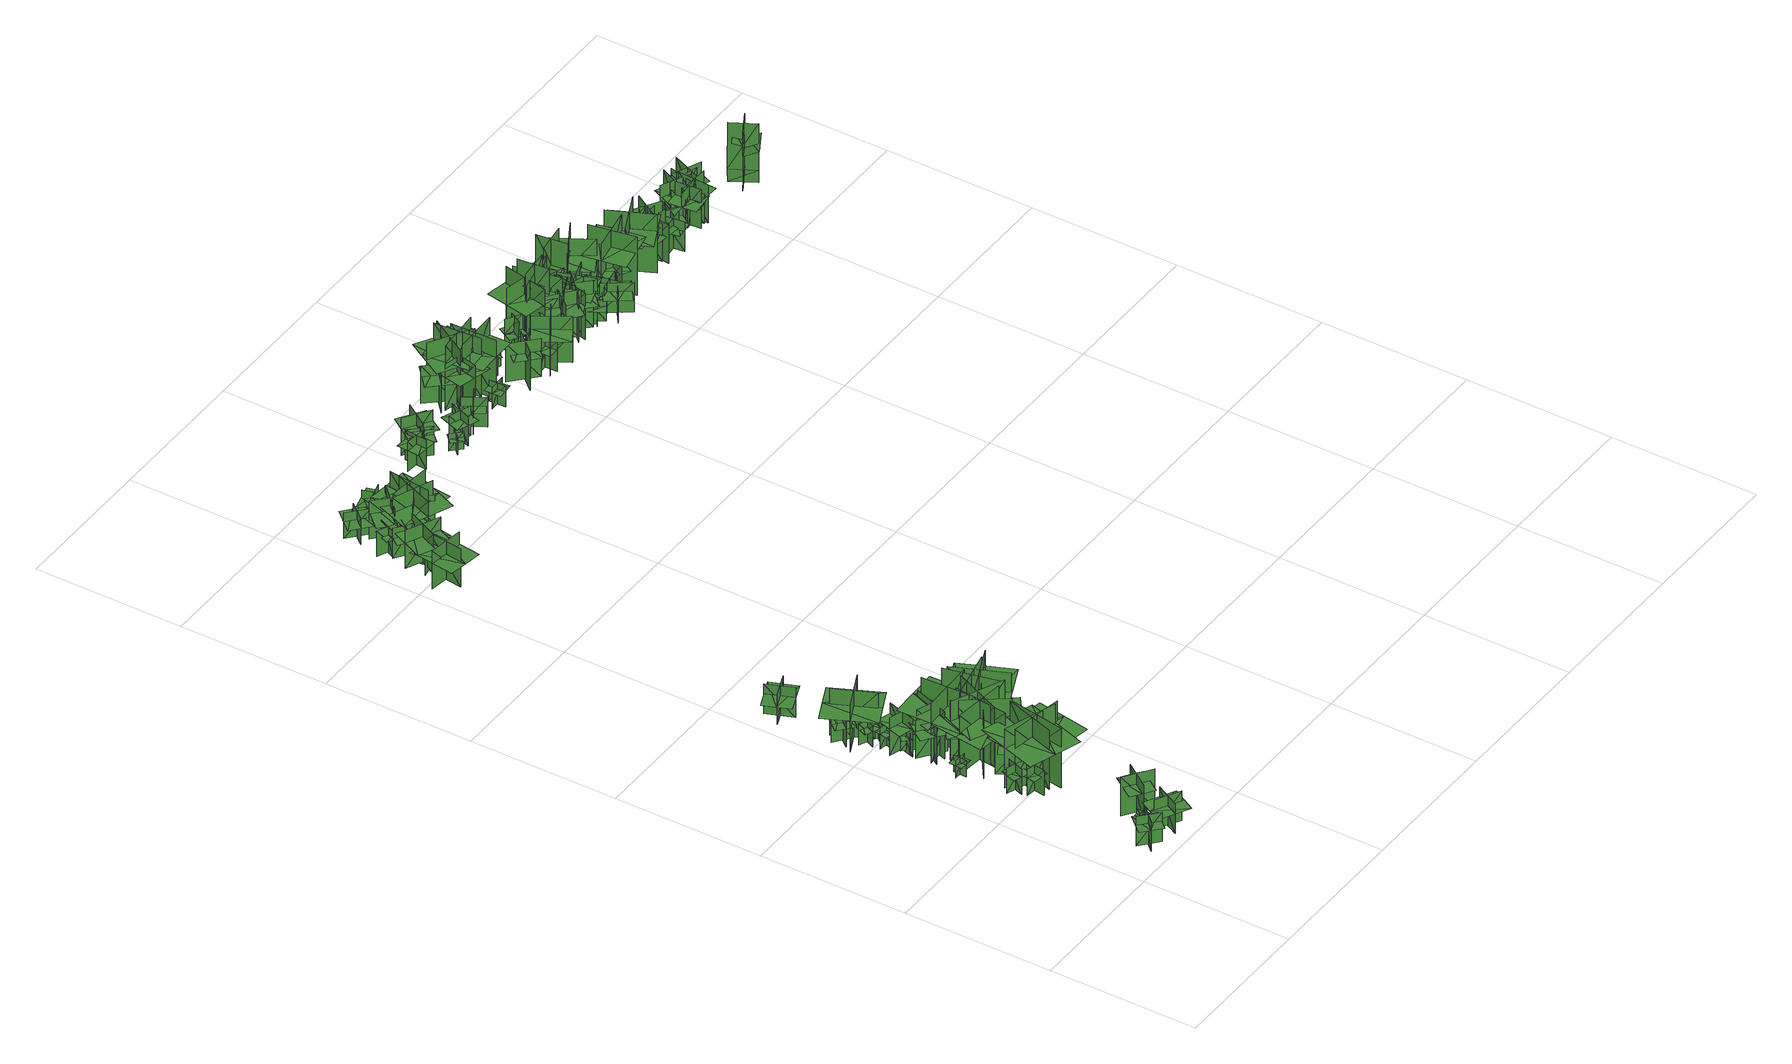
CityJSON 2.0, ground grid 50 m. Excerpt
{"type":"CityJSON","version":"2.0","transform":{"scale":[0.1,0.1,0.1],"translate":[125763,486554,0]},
"CityObjects":{
"tree1":{"type":"SolitaryVegetationObject","geometry":[{"type":"MultiSurface","lod":"1","boundaries":[[[0,1,2]],[[0,2,3]],[[4,5,6]],[[4,6,7]],[[8,9,10]],[[8,10,11]],[[8,11,12]],[[8,12,13]]]}]},
"tree2":{"type":"SolitaryVegetationObject","geometry":[{"type":"MultiSurface","lod":"1","boundaries":[[[14,15,16]],[[14,16,17]],[[18,19,20]],[[18,20,21]],[[22,23,24]],[[22,24,25]],[[22,26,27]],[[22,27,23]]]}]},
"tree3":{"type":"SolitaryVegetationObject","geometry":[{"type":"MultiSurface","lod":"1","boundaries":[[[28,29,30]],[[28,30,31]],[[32,33,34]],[[32,34,35]],[[36,37,38]],[[36,38,39]],[[36,39,40]],[[36,40,41]]]}]},
"tree4":{"type":"SolitaryVegetationObject","geometry":[{"type":"MultiSurface","lod":"1","boundaries":[[[42,43,44]],[[42,44,45]],[[46,47,48]],[[46,48,49]],[[50,51,52]],[[50,52,53]],[[50,53,54]],[[50,54,55]]]}]},
"tree5":{"type":"SolitaryVegetationObject","geometry":[{"type":"MultiSurface","lod":"1","boundaries":[[[56,57,58]],[[56,58,59]],[[60,61,62]],[[60,62,63]],[[64,65,66]],[[64,66,67]],[[64,67,68]],[[64,68,69]]]}]},
"tree6":{"type":"SolitaryVegetationObject","geometry":[{"type":"MultiSurface","lod":"1","boundaries":[[[70,71,72]],[[70,72,73]],[[74,75,76]],[[74,76,77]],[[78,79,80]],[[78,80,81]],[[78,82,83]],[[78,83,79]]]}]},
"tree7":{"type":"SolitaryVegetationObject","geometry":[{"type":"MultiSurface","lod":"1","boundaries":[[[84,85,86]],[[84,86,87]],[[88,89,90]],[[88,90,91]],[[92,93,94]],[[92,94,95]],[[92,95,96]],[[92,96,97]]]}]},
"tree8":{"type":"SolitaryVegetationObject","geometry":[{"type":"MultiSurface","lod":"1","boundaries":[[[98,99,100]],[[98,100,101]],[[102,103,104]],[[102,104,105]],[[106,107,108]],[[106,108,109]],[[106,110,111]],[[106,111,107]]]}]},
"tree9":{"type":"SolitaryVegetationObject","geometry":[{"type":"MultiSurface","lod":"1","boundaries":[[[112,113,114]],[[112,114,115]],[[116,117,118]],[[116,118,119]],[[120,121,122]],[[120,122,123]],[[120,123,124]],[[120,124,125]]]}]},
"tree10":{"type":"SolitaryVegetationObject","geometry":[{"type":"MultiSurface","lod":"1","boundaries":[[[126,127,128]],[[126,128,129]],[[130,131,132]],[[130,132,133]],[[134,135,136]],[[134,136,137]],[[134,137,138]],[[134,138,139]]]}]},
"tree11":{"type":"SolitaryVegetationObject","geometry":[{"type":"MultiSurface","lod":"1","boundaries":[[[140,141,142]],[[140,142,143]],[[144,145,146]],[[144,146,147]],[[148,149,150]],[[148,150,151]],[[148,151,152]],[[148,152,153]]]}]},
"tree12":{"type":"SolitaryVegetationObject","geometry":[{"type":"MultiSurface","lod":"1","boundaries":[[[154,155,156]],[[154,156,157]],[[158,159,160]],[[158,160,161]],[[162,163,164]],[[162,164,165]],[[162,165,166]],[[162,166,167]]]}]},
"tree13":{"type":"SolitaryVegetationObject","geometry":[{"type":"MultiSurface","lod":"1","boundaries":[[[168,169,170]],[[168,170,171]],[[172,173,174]],[[172,174,175]],[[176,177,178]],[[176,178,179]],[[176,179,180]],[[176,180,181]]]}]},
"tree14":{"type":"SolitaryVegetationObject","geometry":[{"type":"MultiSurface","lod":"1","boundaries":[[[182,183,184]],[[182,184,185]],[[186,187,188]],[[186,188,189]],[[190,191,192]],[[190,192,193]],[[190,193,194]],[[190,194,195]]]}]},
"tree15":{"type":"SolitaryVegetationObject","geometry":[{"type":"MultiSurface","lod":"1","boundaries":[[[196,197,198]],[[196,198,199]],[[200,201,202]],[[200,202,203]],[[204,205,206]],[[204,206,207]],[[204,207,208]],[[204,208,209]]]}]},
"tree16":{"type":"SolitaryVegetationObject","geometry":[{"type":"MultiSurface","lod":"1","boundaries":[[[210,211,212]],[[210,212,213]],[[214,215,216]],[[214,216,217]],[[218,219,220]],[[218,220,221]],[[218,221,222]],[[218,222,223]]]}]},
"tree17":{"type":"SolitaryVegetationObject","geometry":[{"type":"MultiSurface","lod":"1","boundaries":[[[224,225,226]],[[224,226,227]],[[228,229,230]],[[228,230,231]],[[232,233,234]],[[232,234,235]],[[232,235,236]],[[232,236,237]]]}]},
"tree18":{"type":"SolitaryVegetationObject","geometry":[{"type":"MultiSurface","lod":"1","boundaries":[[[238,239,240]],[[238,240,241]],[[242,243,244]],[[242,244,245]],[[246,247,248]],[[246,248,249]],[[246,249,250]],[[246,250,251]]]}]},
"tree19":{"type":"SolitaryVegetationObject","geometry":[{"type":"MultiSurface","lod":"1","boundaries":[[[252,253,254]],[[252,254,255]],[[256,257,258]],[[256,258,259]],[[260,261,262]],[[260,262,263]],[[260,263,264]],[[260,264,265]]]}]},
"tree20":{"type":"SolitaryVegetationObject","geometry":[{"type":"MultiSurface","lod":"1","boundaries":[[[266,267,268]],[[266,268,269]],[[270,271,272]],[[270,272,273]],[[274,275,276]],[[274,276,277]],[[274,278,279]],[[274,279,275]]]}]},
"tree21":{"type":"SolitaryVegetationObject","geometry":[{"type":"MultiSurface","lod":"1","boundaries":[[[280,281,282]],[[280,282,283]],[[284,285,286]],[[284,286,287]],[[288,289,290]],[[288,290,291]],[[288,291,292]],[[288,292,293]]]}]},
"tree22":{"type":"SolitaryVegetationObject","geometry":[{"type":"MultiSurface","lod":"1","boundaries":[[[294,295,296]],[[294,296,297]],[[298,299,300]],[[298,300,301]],[[302,303,304]],[[302,304,305]],[[302,305,306]],[[302,306,307]]]}]},
"tree23":{"type":"SolitaryVegetationObject","geometry":[{"type":"MultiSurface","lod":"1","boundaries":[[[308,309,310]],[[308,310,311]],[[312,313,314]],[[312,314,315]],[[316,317,318]],[[316,318,319]],[[316,319,320]],[[316,320,321]]]}]},
"tree24":{"type":"SolitaryVegetationObject","geometry":[{"type":"MultiSurface","lod":"1","boundaries":[[[322,323,324]],[[322,324,325]],[[326,327,328]],[[326,328,329]],[[330,331,332]],[[330,332,333]],[[330,333,334]],[[330,334,335]]]}]},
"tree25":{"type":"SolitaryVegetationObject","geometry":[{"type":"MultiSurface","lod":"1","boundaries":[[[336,337,338]],[[336,338,339]],[[340,341,342]],[[340,342,343]],[[344,345,346]],[[344,346,347]],[[344,347,348]],[[344,348,349]]]}]},
"tree26":{"type":"SolitaryVegetationObject","geometry":[{"type":"MultiSurface","lod":"1","boundaries":[[[350,351,352]],[[350,352,353]],[[354,355,356]],[[354,356,357]],[[358,359,360]],[[358,360,361]],[[358,361,362]],[[358,362,363]]]}]},
"tree27":{"type":"SolitaryVegetationObject","geometry":[{"type":"MultiSurface","lod":"1","boundaries":[[[364,365,366]],[[364,366,367]],[[368,369,370]],[[368,370,371]],[[372,373,374]],[[372,374,375]],[[372,375,376]],[[372,376,377]]]}]},
"tree28":{"type":"SolitaryVegetationObject","geometry":[{"type":"MultiSurface","lod":"1","boundaries":[[[378,379,380]],[[378,380,381]],[[382,383,384]],[[382,384,385]],[[386,387,388]],[[386,388,389]],[[386,389,390]],[[386,390,391]]]}]},
"tree29":{"type":"SolitaryVegetationObject","geometry":[{"type":"MultiSurface","lod":"1","boundaries":[[[392,393,394]],[[392,394,395]],[[396,397,398]],[[396,398,399]],[[400,401,402]],[[400,402,403]],[[400,404,405]],[[400,405,401]]]}]},
"tree30":{"type":"SolitaryVegetationObject","geometry":[{"type":"MultiSurface","lod":"1","boundaries":[[[406,407,408]],[[406,408,409]],[[410,411,412]],[[410,412,413]],[[414,415,416]],[[414,416,417]],[[414,417,418]],[[414,418,419]]]}]},
"tree31":{"type":"SolitaryVegetationObject","geometry":[{"type":"MultiSurface","lod":"1","boundaries":[[[420,421,422]],[[420,422,423]],[[424,425,426]],[[424,426,427]],[[428,429,430]],[[428,430,431]],[[428,431,432]],[[428,432,433]]]}]},
"tree32":{"type":"SolitaryVegetationObject","geometry":[{"type":"MultiSurface","lod":"1","boundaries":[[[434,435,436]],[[434,436,437]],[[438,439,440]],[[438,440,441]],[[442,443,444]],[[442,444,445]],[[442,445,446]],[[442,446,447]]]}]},
"tree33":{"type":"SolitaryVegetationObject","geometry":[{"type":"MultiSurface","lod":"1","boundaries":[[[448,449,450]],[[448,450,451]],[[452,453,454]],[[452,454,455]],[[456,457,458]],[[456,458,459]],[[456,459,460]],[[456,460,461]]]}]},
"tree34":{"type":"SolitaryVegetationObject","geometry":[{"type":"MultiSurface","lod":"1","boundaries":[[[462,463,464]],[[462,464,465]],[[466,467,468]],[[466,468,469]],[[470,471,472]],[[470,472,473]],[[470,473,474]],[[470,474,475]]]}]},
"tree35":{"type":"SolitaryVegetationObject","geometry":[{"type":"MultiSurface","lod":"1","boundaries":[[[476,477,478]],[[476,478,479]],[[480,481,482]],[[480,482,483]],[[484,485,486]],[[484,486,487]],[[484,487,488]],[[484,488,489]]]}]},
"tree36":{"type":"SolitaryVegetationObject","geometry":[{"type":"MultiSurface","lod":"1","boundaries":[[[490,491,492]],[[490,492,493]],[[494,495,496]],[[494,496,497]],[[498,499,500]],[[498,500,501]],[[498,502,503]],[[498,503,499]]]}]},
"tree37":{"type":"SolitaryVegetationObject","geometry":[{"type":"MultiSurface","lod":"1","boundaries":[[[504,505,506]],[[504,506,507]],[[508,509,510]],[[508,510,511]],[[512,513,514]],[[512,514,515]],[[512,515,516]],[[512,516,517]]]}]},
"tree38":{"type":"SolitaryVegetationObject","geometry":[{"type":"MultiSurface","lod":"1","boundaries":[[[518,519,520]],[[518,520,521]],[[522,523,524]],[[522,524,525]],[[526,527,528]],[[526,528,529]],[[526,529,530]],[[526,530,531]]]}]},
"tree39":{"type":"SolitaryVegetationObject","geometry":[{"type":"MultiSurface","lod":"1","boundaries":[[[532,533,534]],[[532,534,535]],[[536,537,538]],[[536,538,539]],[[540,541,542]],[[540,542,543]],[[540,543,544]],[[540,544,545]]]}]},
"tree40":{"type":"SolitaryVegetationObject","geometry":[{"type":"MultiSurface","lod":"1","boundaries":[[[546,547,548]],[[546,548,549]],[[550,551,552]],[[550,552,553]],[[554,555,556]],[[554,556,557]],[[554,557,558]],[[554,558,559]]]}]},
"tree41":{"type":"SolitaryVegetationObject","geometry":[{"type":"MultiSurface","lod":"1","boundaries":[[[560,561,562]],[[560,562,563]],[[564,565,566]],[[564,566,567]],[[568,569,570]],[[568,570,571]],[[568,571,572]],[[568,572,573]]]}]},
"tree42":{"type":"SolitaryVegetationObject","geometry":[{"type":"MultiSurface","lod":"1","boundaries":[[[574,575,576]],[[574,576,577]],[[578,579,580]],[[578,580,581]],[[582,583,584]],[[582,584,585]],[[582,585,586]],[[582,586,587]]]}]},
"tree43":{"type":"SolitaryVegetationObject","geometry":[{"type":"MultiSurface","lod":"1","boundaries":[[[588,589,590]],[[588,590,591]],[[592,593,594]],[[592,594,595]],[[596,597,598]],[[596,598,599]],[[596,599,600]],[[596,600,601]]]}]},
"tree44":{"type":"SolitaryVegetationObject","geometry":[{"type":"MultiSurface","lod":"1","boundaries":[[[602,603,604]],[[602,604,605]],[[606,607,608]],[[606,608,609]],[[610,611,612]],[[610,612,613]],[[610,613,614]],[[610,614,615]]]}]},
"tree45":{"type":"SolitaryVegetationObject","geometry":[{"type":"MultiSurface","lod":"1","boundaries":[[[616,617,618]],[[616,618,619]],[[620,621,622]],[[620,622,623]],[[624,625,626]],[[624,626,627]],[[624,627,628]],[[624,628,629]]]}]},
"tree46":{"type":"SolitaryVegetationObject","geometry":[{"type":"MultiSurface","lod":"1","boundaries":[[[630,631,632]],[[630,632,633]],[[634,635,636]],[[634,636,637]],[[638,639,640]],[[638,640,641]],[[638,641,642]],[[638,642,643]]]}]},
"tree47":{"type":"SolitaryVegetationObject","geometry":[{"type":"MultiSurface","lod":"1","boundaries":[[[644,645,646]],[[644,646,647]],[[648,649,650]],[[648,650,651]],[[652,653,654]],[[652,654,655]],[[652,655,656]],[[652,656,657]]]}]},
"tree48":{"type":"SolitaryVegetationObject","geometry":[{"type":"MultiSurface","lod":"1","boundaries":[[[658,659,660]],[[658,660,661]],[[662,663,664]],[[662,664,665]],[[666,667,668]],[[666,668,669]],[[666,669,670]],[[666,670,671]]]}]},
"tree49":{"type":"SolitaryVegetationObject","geometry":[{"type":"MultiSurface","lod":"1","boundaries":[[[672,673,674]],[[672,674,675]],[[676,677,678]],[[676,678,679]],[[680,681,682]],[[680,682,683]],[[680,683,684]],[[680,684,685]]]}]},
"tree50":{"type":"SolitaryVegetationObject","geometry":[{"type":"MultiSurface","lod":"1","boundaries":[[[686,687,688]],[[686,688,689]],[[690,691,692]],[[690,692,693]],[[694,695,696]],[[694,696,697]],[[694,697,698]],[[694,698,699]]]}]},
"tree51":{"type":"SolitaryVegetationObject","geometry":[{"type":"MultiSurface","lod":"1","boundaries":[[[700,701,702]],[[700,702,703]],[[704,705,706]],[[704,706,707]],[[708,709,710]],[[708,710,711]],[[708,711,712]],[[708,712,713]]]}]},
"tree52":{"type":"SolitaryVegetationObject","geometry":[{"type":"MultiSurface","lod":"1","boundaries":[[[714,715,716]],[[714,716,717]],[[718,719,720]],[[718,720,721]],[[722,723,724]],[[722,724,725]],[[722,725,726]],[[722,726,727]]]}]},
"tree53":{"type":"SolitaryVegetationObject","geometry":[{"type":"MultiSurface","lod":"1","boundaries":[[[728,729,730]],[[728,730,731]],[[732,733,734]],[[732,734,735]],[[736,737,738]],[[736,738,739]],[[736,739,740]],[[736,740,741]]]}]},
"tree54":{"type":"SolitaryVegetationObject","geometry":[{"type":"MultiSurface","lod":"1","boundaries":[[[742,743,744]],[[742,744,745]],[[746,747,748]],[[746,748,749]],[[750,751,752]],[[750,752,753]],[[750,753,754]],[[750,754,755]]]}]},
"tree55":{"type":"SolitaryVegetationObject","geometry":[{"type":"MultiSurface","lod":"1","boundaries":[[[756,757,758]],[[756,758,759]],[[760,761,762]],[[760,762,763]],[[764,765,766]],[[764,766,767]],[[764,767,768]],[[764,768,769]]]}]},
"tree56":{"type":"SolitaryVegetationObject","geometry":[{"type":"MultiSurface","lod":"1","boundaries":[[[770,771,772]],[[770,772,773]],[[774,775,776]],[[774,776,777]],[[778,779,780]],[[778,780,781]],[[778,781,782]],[[778,782,783]]]}]},
"tree57":{"type":"SolitaryVegetationObject","geometry":[{"type":"MultiSurface","lod":"1","boundaries":[[[784,785,786]],[[784,786,787]],[[788,789,790]],[[788,790,791]],[[792,793,789]],[[792,789,788]],[[794,795,785]],[[794,785,784]],[[784,785,796]],[[784,796,797]],[[784,798,799]],[[784,799,785]]]}]},
"tree58":{"type":"SolitaryVegetationObject","geometry":[{"type":"MultiSurface","lod":"1","boundaries":[[[800,801,802]],[[800,802,803]],[[804,805,806]],[[804,806,807]],[[808,809,810]],[[808,810,811]],[[808,811,812]],[[808,812,813]]]}]},
"tree59":{"type":"SolitaryVegetationObject","geometry":[{"type":"MultiSurface","lod":"1","boundaries":[[[814,815,816]],[[814,816,817]],[[818,819,820]],[[818,820,821]],[[822,823,824]],[[822,824,825]],[[822,825,826]],[[822,826,827]]]}]},
"tree60":{"type":"SolitaryVegetationObject","geometry":[{"type":"MultiSurface","lod":"1","boundaries":[[[828,829,830]],[[828,830,831]],[[832,833,834]],[[832,834,835]],[[836,837,838]],[[836,838,839]],[[836,839,840]],[[836,840,841]]]}]},
"tree61":{"type":"SolitaryVegetationObject","geometry":[{"type":"MultiSurface","lod":"1","boundaries":[[[842,843,844]],[[842,844,845]],[[846,847,848]],[[846,848,849]],[[850,851,847]],[[850,847,846]],[[852,853,843]],[[852,843,842]],[[854,855,856]],[[854,856,857]],[[858,859,860]],[[858,860,861]]]}]},
"tree62":{"type":"SolitaryVegetationObject","geometry":[{"type":"MultiSurface","lod":"1","boundaries":[[[862,863,864]],[[862,864,865]],[[866,867,868]],[[866,868,869]],[[870,871,872]],[[870,872,873]],[[870,873,874]],[[870,874,875]]]}]},
"tree63":{"type":"SolitaryVegetationObject","geometry":[{"type":"MultiSurface","lod":"1","boundaries":[[[876,877,878]],[[876,878,879]],[[880,881,882]],[[880,882,883]],[[884,885,886]],[[884,886,887]],[[884,887,888]],[[884,888,889]]]}]},
"tree64":{"type":"SolitaryVegetationObject","geometry":[{"type":"MultiSurface","lod":"1","boundaries":[[[890,891,892]],[[890,892,893]],[[894,895,896]],[[894,896,897]],[[898,899,895]],[[898,895,894]],[[900,901,891]],[[900,891,890]],[[890,891,902]],[[890,902,903]],[[890,904,905]],[[890,905,891]]]}]},
"tree65":{"type":"SolitaryVegetationObject","geometry":[{"type":"MultiSurface","lod":"1","boundaries":[[[906,907,908]],[[906,908,909]],[[910,911,912]],[[910,912,913]],[[914,915,916]],[[914,916,917]],[[914,917,918]],[[914,918,919]]]}]},
"tree66":{"type":"SolitaryVegetationObject","geometry":[{"type":"MultiSurface","lod":"1","boundaries":[[[920,921,922]],[[920,922,923]],[[924,925,926]],[[924,926,927]],[[928,929,930]],[[928,930,931]],[[928,931,932]],[[928,932,933]]]}]},
"tree67":{"type":"SolitaryVegetationObject","geometry":[{"type":"MultiSurface","lod":"1","boundaries":[[[934,935,936]],[[934,936,937]],[[938,939,940]],[[938,940,941]],[[942,943,944]],[[942,944,945]],[[942,945,946]],[[942,946,947]]]}]},
"tree68":{"type":"SolitaryVegetationObject","geometry":[{"type":"MultiSurface","lod":"1","boundaries":[[[948,949,950]],[[948,950,951]],[[952,953,954]],[[952,954,955]],[[956,957,958]],[[956,958,959]],[[956,959,960]],[[956,960,961]]]}]},
"tree69":{"type":"SolitaryVegetationObject","geometry":[{"type":"MultiSurface","lod":"1","boundaries":[[[962,963,964]],[[962,964,965]],[[966,967,968]],[[966,968,969]],[[970,971,972]],[[970,972,973]],[[970,973,974]],[[970,974,975]]]}]},
"tree70":{"type":"SolitaryVegetationObject","geometry":[{"type":"MultiSurface","lod":"1","boundaries":[[[976,977,978]],[[976,978,979]],[[980,981,982]],[[980,982,983]],[[984,985,986]],[[984,986,987]],[[984,987,988]],[[984,988,989]]]}]},
"tree71":{"type":"SolitaryVegetationObject","geometry":[{"type":"MultiSurface","lod":"1","boundaries":[[[990,991,992]],[[990,992,993]],[[994,995,996]],[[994,996,997]],[[998,999,1000]],[[998,1000,1001]],[[998,1001,1002]],[[998,1002,1003]]]}]},
"tree72":{"type":"SolitaryVegetationObject","geometry":[{"type":"MultiSurface","lod":"1","boundaries":[[[1004,1005,1006]],[[1004,1006,1007]],[[1008,1009,1010]],[[1008,1010,1011]],[[1012,1013,1009]],[[1012,1009,1008]],[[1014,1015,1005]],[[1014,1005,1004]],[[1016,1017,1018]],[[1016,1018,1019]],[[1020,1021,1022]],[[1020,1022,1023]]]}]},
"tree73":{"type":"SolitaryVegetationObject","geometry":[{"type":"MultiSurface","lod":"1","boundaries":[[[1024,1025,1026]],[[1024,1026,1027]],[[1028,1029,1030]],[[1028,1030,1031]],[[1032,1033,1034]],[[1032,1034,1035]],[[1032,1036,1037]],[[1032,1037,1033]]]}]},
"tree74":{"type":"SolitaryVegetationObject","geometry":[{"type":"MultiSurface","lod":"1","boundaries":[[[1038,1039,1040]],[[1038,1040,1041]],[[1042,1043,1044]],[[1042,1044,1045]],[[1046,1047,1048]],[[1046,1048,1049]],[[1046,1049,1050]],[[1046,1050,1051]]]}]},
"tree75":{"type":"SolitaryVegetationObject","geometry":[{"type":"MultiSurface","lod":"1","boundaries":[[[1052,1053,1054]],[[1052,1054,1055]],[[1056,1057,1058]],[[1056,1058,1059]],[[1060,1061,1062]],[[1060,1062,1063]],[[1060,1061,1064]],[[1060,1064,1065]]]}]},
"tree76":{"type":"SolitaryVegetationObject","geometry":[{"type":"MultiSurface","lod":"1","boundaries":[[[1066,1067,1068]],[[1066,1068,1069]],[[1070,1071,1072]],[[1070,1072,1073]],[[1074,1075,1076]],[[1074,1076,1077]],[[1074,1077,1078]],[[1074,1078,1079]]]}]},
"tree77":{"type":"SolitaryVegetationObject","geometry":[{"type":"MultiSurface","lod":"1","boundaries":[[[1080,1081,1082]],[[1080,1082,1083]],[[1084,1085,1086]],[[1084,1086,1087]],[[1088,1089,1090]],[[1088,1090,1091]],[[1088,1091,1092]],[[1088,1092,1093]]]}]},
"tree78":{"type":"SolitaryVegetationObject","geometry":[{"type":"MultiSurface","lod":"1","boundaries":[[[1094,1095,1096]],[[1094,1096,1097]],[[1098,1099,1100]],[[1098,1100,1101]],[[1102,1103,1104]],[[1102,1104,1105]],[[1102,1105,1106]],[[1102,1106,1107]]]}]},
"tree79":{"type":"SolitaryVegetationObject","geometry":[{"type":"MultiSurface","lod":"1","boundaries":[[[1108,1109,1110]],[[1108,1110,1111]],[[1112,1113,1114]],[[1112,1114,1115]],[[1116,1117,1118]],[[1116,1118,1119]],[[1116,1119,1120]],[[1116,1120,1121]]]}]},
"tree80":{"type":"SolitaryVegetationObject","geometry":[{"type":"MultiSurface","lod":"1","boundaries":[[[1122,1123,1124]],[[1122,1124,1125]],[[1126,1127,1128]],[[1126,1128,1129]],[[1130,1131,1132]],[[1130,1132,1133]],[[1130,1133,1134]],[[1130,1134,1135]]]}]},
"tree81":{"type":"SolitaryVegetationObject","geometry":[{"type":"MultiSurface","lod":"1","boundaries":[[[1136,1137,1138]],[[1136,1138,1139]],[[1140,1141,1142]],[[1140,1142,1143]],[[1144,1145,1141]],[[1144,1141,1140]],[[1146,1147,1137]],[[1146,1137,1136]],[[1136,1137,1148]],[[1136,1148,1149]],[[1136,1150,1151]],[[1136,1151,1137]]]}]},
"tree82":{"type":"SolitaryVegetationObject","geometry":[{"type":"MultiSurface","lod":"1","boundaries":[[[1152,1153,1154]],[[1152,1154,1155]],[[1156,1157,1158]],[[1156,1158,1159]],[[1160,1161,1162]],[[1160,1162,1163]],[[1160,1163,1164]],[[1160,1164,1165]]]}]},
"tree83":{"type":"SolitaryVegetationObject","geometry":[{"type":"MultiSurface","lod":"1","boundaries":[[[1166,1167,1168]],[[1166,1168,1169]],[[1170,1171,1172]],[[1170,1172,1173]],[[1174,1175,1176]],[[1174,1176,1177]],[[1174,1177,1178]],[[1174,1178,1179]]]}]},
"tree84":{"type":"SolitaryVegetationObject","geometry":[{"type":"MultiSurface","lod":"1","boundaries":[[[1180,1181,1182]],[[1180,1182,1183]],[[1184,1185,1186]],[[1184,1186,1187]],[[1188,1189,1190]],[[1188,1190,1191]],[[1188,1191,1192]],[[1188,1192,1193]]]}]},
"tree85":{"type":"SolitaryVegetationObject","geometry":[{"type":"MultiSurface","lod":"1","boundaries":[[[1194,1195,1196]],[[1194,1196,1197]],[[1198,1199,1200]],[[1198,1200,1201]],[[1202,1203,1204]],[[1202,1204,1205]],[[1202,1205,1206]],[[1202,1206,1207]]]}]},
"tree86":{"type":"SolitaryVegetationObject","geometry":[{"type":"MultiSurface","lod":"1","boundaries":[[[1208,1209,1210]],[[1208,1210,1211]],[[1212,1213,1214]],[[1212,1214,1215]],[[1216,1217,1218]],[[1216,1218,1219]],[[1216,1219,1220]],[[1216,1220,1221]]]}]},
"tree87":{"type":"SolitaryVegetationObject","geometry":[{"type":"MultiSurface","lod":"1","boundaries":[[[1222,1223,1224]],[[1222,1224,1225]],[[1226,1227,1228]],[[1226,1228,1229]],[[1230,1231,1232]],[[1230,1232,1233]],[[1230,1233,1234]],[[1230,1234,1235]]]}]},
"tree88":{"type":"SolitaryVegetationObject","geometry":[{"type":"MultiSurface","lod":"1","boundaries":[[[1236,1237,1238]],[[1236,1238,1239]],[[1240,1241,1242]],[[1240,1242,1243]],[[1244,1245,1246]],[[1244,1246,1247]],[[1244,1248,1249]],[[1244,1249,1245]]]}]},
"tree89":{"type":"SolitaryVegetationObject","geometry":[{"type":"MultiSurface","lod":"1","boundaries":[[[1250,1251,1252]],[[1250,1252,1253]],[[1254,1255,1256]],[[1254,1256,1257]],[[1258,1259,1260]],[[1258,1260,1261]],[[1258,1259,1262]],[[1258,1262,1263]]]}]},
"tree90":{"type":"SolitaryVegetationObject","geometry":[{"type":"MultiSurface","lod":"1","boundaries":[[[1264,1265,1266]],[[1264,1266,1267]],[[1268,1269,1270]],[[1268,1270,1271]],[[1272,1273,1274]],[[1272,1274,1275]],[[1272,1276,1277]],[[1272,1277,1273]]]}]},
"tree91":{"type":"SolitaryVegetationObject","geometry":[{"type":"MultiSurface","lod":"1","boundaries":[[[1278,1279,1280]],[[1278,1280,1281]],[[1282,1283,1284]],[[1282,1284,1285]],[[1286,1287,1288]],[[1286,1288,1289]],[[1286,1289,1290]],[[1286,1290,1291]]]}]},
"tree92":{"type":"SolitaryVegetationObject","geometry":[{"type":"MultiSurface","lod":"1","boundaries":[[[1292,1293,1294]],[[1292,1294,1295]],[[1296,1297,1298]],[[1296,1298,1299]],[[1300,1301,1302]],[[1300,1302,1303]],[[1300,1301,1304]],[[1300,1304,1305]]]}]},
"tree93":{"type":"SolitaryVegetationObject","geometry":[{"type":"MultiSurface","lod":"1","boundaries":[[[1306,1307,1308]],[[1306,1308,1309]],[[1310,1311,1312]],[[1310,1312,1313]],[[1314,1315,1316]],[[1314,1316,1317]],[[1314,1317,1318]],[[1314,1318,1319]]]}]},
"tree94":{"type":"SolitaryVegetationObject","geometry":[{"type":"MultiSurface","lod":"1","boundaries":[[[1320,1321,1322]],[[1320,1322,1323]],[[1324,1325,1326]],[[1324,1326,1327]],[[1328,1329,1330]],[[1328,1330,1331]],[[1328,1332,1333]],[[1328,1333,1329]]]}]},
"tree95":{"type":"SolitaryVegetationObject","geometry":[{"type":"MultiSurface","lod":"1","boundaries":[[[1334,1335,1336]],[[1334,1336,1337]],[[1338,1339,1340]],[[1338,1340,1341]],[[1342,1343,1344]],[[1342,1344,1345]],[[1342,1345,1346]],[[1342,1346,1347]]]}]},
"tree96":{"type":"SolitaryVegetationObject","geometry":[{"type":"MultiSurface","lod":"1","boundaries":[[[1348,1349,1350]],[[1348,1350,1351]],[[1352,1353,1354]],[[1352,1354,1355]],[[1356,1357,1358]],[[1356,1358,1359]],[[1356,1359,1360]],[[1356,1360,1361]]]}]},
"tree97":{"type":"SolitaryVegetationObject","geometry":[{"type":"MultiSurface","lod":"1","boundaries":[[[1362,1363,1364]],[[1362,1364,1365]],[[1366,1367,1368]],[[1366,1368,1369]],[[1370,1371,1372]],[[1370,1372,1373]],[[1370,1373,1374]],[[1370,1374,1375]]]}]},
"tree98":{"type":"SolitaryVegetationObject","geometry":[{"type":"MultiSurface","lod":"1","boundaries":[[[1376,1377,1378]],[[1376,1378,1379]],[[1380,1381,1382]],[[1380,1382,1383]],[[1384,1385,1386]],[[1384,1386,1387]],[[1384,1387,1388]],[[1384,1388,1389]]]}]},
"tree99":{"type":"SolitaryVegetationObject","geometry":[{"type":"MultiSurface","lod":"1","boundaries":[[[1390,1391,1392]],[[1390,1392,1393]],[[1394,1395,1396]],[[1394,1396,1397]],[[1398,1399,1400]],[[1398,1400,1401]],[[1398,1401,1402]],[[1398,1402,1403]]]}]},
"tree100":{"type":"SolitaryVegetationObject","geometry":[{"type":"MultiSurface","lod":"1","boundaries":[[[1404,1405,1406]],[[1404,1406,1407]],[[1408,1409,1410]],[[1408,1410,1411]],[[1412,1413,1414]],[[1412,1414,1415]],[[1412,1415,1416]],[[1412,1416,1417]]]}]},
"tree101":{"type":"SolitaryVegetationObject","geometry":[{"type":"MultiSurface","lod":"1","boundaries":[[[1418,1419,1420]],[[1418,1420,1421]],[[1422,1423,1424]],[[1422,1424,1425]],[[1426,1427,1423]],[[1426,1423,1422]],[[1428,1429,1419]],[[1428,1419,1418]],[[1430,1431,1432]],[[1430,1432,1433]],[[1434,1435,1436]],[[1434,1436,1437]]]}]}
},
"vertices":[
[97,88,38],[154,36,38],[154,36,145],[97,88,145],[99,37,38],[151,93,38],[151,93,145],[99,37,145],[99,37,115],[127,10,115],[180,67,115],[151,93,115],[123,120,115],[70,63,115],
[202,104,19],[196,151,19],[196,151,82],[202,104,82],[224,134,19],[177,128,19],[177,128,82],[224,134,82],[201,108,66],[196,151,66],[177,148,66],[183,106,66],[220,110,66],[214,153,66],
[223,35,23],[223,35,131],[267,117,131],[267,117,23],[206,96,23],[206,96,131],[285,53,131],[285,53,23],[193,102,96],[171,61,96],[270,8,96],[292,49,96],[314,90,96],[215,143,96],
[93,533,46],[158,508,46],[158,508,139],[93,533,139],[111,493,46],[111,493,139],[136,558,139],[136,558,46],[111,493,110],[138,482,110],[158,534,110],[131,545,110],[104,555,110],[84,503,110],
[162,510,38],[151,441,38],[151,441,131],[162,510,131],[126,483,38],[126,483,131],[195,473,131],[195,473,38],[126,483,102],[121,454,102],[176,446,102],[181,475,102],[185,503,102],[130,512,102],
[216,139,19],[278,226,19],[278,226,160],[216,139,160],[299,154,19],[212,216,19],[212,216,160],[299,154,160],[221,147,123],[278,226,123],[244,250,123],[187,171,123],[256,122,123],[312,201,123],
[118,731,26],[116,687,26],[116,687,87],[118,731,87],[96,711,26],[141,709,26],[140,709,87],[96,711,87],[96,711,70],[95,689,70],[140,687,70],[141,709,70],[141,732,70],[97,733,70],
[160,616,39],[216,526,39],[216,526,180],[160,616,180],[141,535,39],[232,590,39],[232,590,180],[141,535,180],[165,609,143],[216,526,143],[252,548,143],[201,631,143],[129,587,143],[180,504,143],
[296,497,39],[296,497,256],[119,556,256],[119,556,39],[182,443,39],[182,443,256],[239,614,256],[239,614,39],[174,416,185],[262,387,185],[333,600,185],[245,629,185],[156,659,185],[85,446,185],
[242,605,36],[242,605,254],[211,420,254],[211,420,36],[313,501,36],[313,501,254],[135,530,254],[135,530,36],[341,496,183],[356,588,183],[135,626,183],[119,533,183],[104,441,183],[325,404,183],
[96,1066,22],[44,1107,22],[44,1107,114],[96,1066,114],[91,1110,22],[50,1058,22],[50,1058,114],[91,1110,114],[91,1110,89],[65,1130,89],[24,1079,89],[50,1058,89],[76,1037,89],[117,1089,89],
[115,861,21],[195,802,21],[195,802,160],[115,861,160],[125,795,21],[183,875,21],[183,875,160],[125,795,160],[125,795,121],[165,766,121],[224,846,121],[183,875,121],[143,905,121],[84,825,121],
[132,924,12],[169,883,12],[169,883,89],[132,924,89],[129,888,12],[171,924,12],[171,924,89],[129,888,89],[129,888,67],[148,867,67],[189,903,67],[171,924,67],[153,945,67],[111,908,67],
[139,1017,12],[89,1040,12],[89,1040,89],[139,1017,89],[126,1052,12],[103,1001,12],[103,1001,89],[126,1052,89],[126,1052,67],[101,1063,67],[78,1013,67],[103,1001,67],[129,990,67],[151,1040,67],
[103,943,5],[199,914,5],[199,914,144],[103,943,144],[134,884,5],[163,980,5],[163,980,144],[134,884,144],[134,884,105],[182,870,105],[211,965,105],[163,980,105],[116,994,105],[86,899,105],
[110,980,9],[165,971,9],[165,971,86],[110,980,86],[131,950,9],[141,1004,9],[141,1004,86],[131,950,86],[131,950,64],[158,945,64],[168,999,64],[141,1004,64],[114,1009,64],[104,955,64],
[48,1044,12],[48,1044,182],[181,1106,182],[181,1106,12],[84,1137,12],[84,1137,182],[143,1008,182],[143,1008,12],[75,1157,127],[8,1126,127],[82,966,127],[149,996,127],[216,1027,127],[142,1187,127],
[231,798,14],[231,798,231],[209,612,231],[209,612,14],[307,698,14],[307,698,231],[128,718,231],[128,718,14],[335,694,161],[346,787,161],[123,813,161],[112,720,161],[101,627,161],[324,601,161],
[302,757,14],[302,757,231],[150,648,231],[150,648,14],[279,633,14],[279,633,231],[173,779,231],[173,779,14],[296,610,160],[371,665,160],[240,847,160],[164,792,160],[88,737,160],[220,555,160],
[254,823,14],[132,868,14],[132,868,186],[254,823,186],[210,916,14],[166,794,14],[166,794,186],[210,916,186],[244,827,142],[132,868,142],[115,819,142],[226,779,142],[261,875,142],[150,916,142],
[126,814,18],[126,814,235],[313,821,235],[313,821,18],[214,905,18],[214,905,235],[220,725,235],[220,725,18],[213,933,165],[120,930,165],[127,705,165],[221,708,165],[315,712,165],[307,936,165],
[162,771,21],[162,771,238],[332,693,238],[332,693,21],[281,813,21],[281,813,238],[206,648,238],[206,648,21],[293,838,167],[207,877,167],[114,672,167],[200,634,167],[285,595,167],[378,799,167],
[102,1267,10],[102,1267,119],[67,1354,119],[67,1354,10],[45,1293,10],[45,1293,119],[128,1326,119],[128,1326,10],[32,1287,84],[49,1244,84],[153,1286,84],[136,1330,84],[118,1373,84],[14,1331,84],
[217,831,19],[217,831,190],[332,740,190],[332,740,19],[315,841,19],[315,841,190],[228,729,190],[228,729,19],[329,858,134],[271,903,134],[162,764,134],[220,719,134],[278,674,134],[387,813,134],
[286,881,17],[286,881,234],[326,699,234],[326,699,17],[391,811,17],[391,811,234],[215,773,234],[215,773,17],[418,817,163],[398,909,163],[179,861,163],[199,769,163],[219,678,163],[438,726,163],
[371,697,21],[371,697,238],[296,868,238],[296,868,21],[254,745,21],[254,745,238],[420,817,238],[420,817,21],[229,734,167],[266,648,167],[472,738,167],[435,824,167],[397,910,167],[192,820,167],
[154,2461,14],[154,2461,154],[35,2478,154],[35,2478,14],[88,2413,14],[88,2413,154],[104,2528,154],[104,2528,14],[86,2395,108],[145,2387,108],[165,2530,108],[106,2538,108],[46,2547,108],[26,2404,108],
[61,2587,27],[61,2587,167],[170,2536,167],[170,2536,27],[138,2613,27],[138,2613,167],[89,2508,167],[89,2508,27],[146,2629,121],[92,2655,121],[30,2525,121],[84,2499,121],[138,2473,121],[200,2603,121],
[78,2641,30],[132,2603,30],[132,2603,140],[78,2641,140],[87,2591,30],[125,2645,30],[125,2645,140],[87,2591,140],[87,2591,104],[125,2645,104],[96,2666,104],[57,2612,104],[117,2570,104],[155,2624,104],
[79,2638,33],[109,2701,33],[109,2701,126],[79,2638,126],[121,2653,33],[121,2653,126],[58,2683,126],[58,2683,33],[121,2653,97],[134,2679,97],[83,2703,97],[71,2677,97],[59,2650,97],[109,2627,97],
[125,2589,6],[125,2589,115],[141,2496,115],[141,2496,6],[176,2551,6],[176,2551,115],[87,2536,115],[87,2536,6],[190,2553,80],[182,2600,80],[71,2581,80],[79,2534,80],[87,2488,80],[198,2507,80],
[76,2809,34],[76,2809,127],[136,2755,127],[136,2755,34],[130,2811,34],[130,2811,127],[79,2753,127],[79,2753,34],[138,2820,97],[108,2846,97],[44,2775,97],[74,2748,97],[104,2721,97],[168,2793,97],
[124,2591,6],[124,2591,115],[216,2574,115],[216,2574,6],[177,2626,6],[177,2626,115],[161,2537,115],[161,2537,6],[179,2640,80],[133,2648,80],[113,2538,80],[159,2529,80],[205,2521,80],[225,2631,80],
[208,2666,28],[208,2666,168],[120,2749,168],[120,2749,28],[126,2666,28],[126,2666,168],[206,2750,168],[206,2750,28],[114,2653,122],[158,2611,122],[257,2716,122],[213,2757,122],[170,2799,122],[70,2694,122],
[232,2719,27],[232,2719,197],[177,2583,197],[177,2583,27],[269,2627,27],[269,2627,197],[138,2680,197],[138,2680,27],[289,2619,142],[317,2687,142],[153,2753,142],[126,2685,142],[98,2617,142],[261,2550,142],
[169,2632,22],[263,2682,22],[263,2682,163],[169,2632,163],[250,2608,22],[200,2702,22],[200,2702,163],[250,2608,163],[177,2636,127],[263,2682,127],[243,2719,127],[158,2673,127],[197,2599,127],[283,2645,127],
[301,2673,26],[301,2673,197],[155,2689,197],[155,2689,26],[223,2612,26],[223,2612,197],[238,2753,197],[238,2753,26],[220,2591,141],[294,2583,141],[312,2758,141],[239,2766,141],[166,2774,141],[147,2598,141],
[202,2829,29],[202,2829,122],[223,2752,122],[223,2752,29],[249,2801,29],[249,2801,122],[174,2781,122],[174,2781,29],[260,2804,92],[250,2843,92],[157,2818,92],[167,2780,92],[177,2741,92],[270,2765,92],
[496,2795,19],[502,2872,19],[502,2872,127],[496,2795,127],[535,2828,19],[458,2835,19],[458,2835,127],[535,2828,127],[535,2828,96],[538,2867,96],[461,2873,96],[458,2835,96],[455,2796,96],[532,2790,96],
[559,2870,19],[507,2812,19],[507,2812,126],[559,2870,126],[508,2868,19],[565,2815,19],[565,2815,126],[508,2868,126],[508,2868,96],[481,2839,96],[539,2787,96],[565,2815,96],[591,2844,96],[534,2896,96],
[578,2905,17],[523,2823,17],[523,2823,155],[578,2905,155],[513,2893,17],[596,2837,17],[596,2837,155],[513,2893,155],[513,2893,116],[485,2852,116],[568,2796,116],[596,2837,116],[624,2879,116],[541,2934,116],
[636,2790,16],[606,2758,16],[606,2758,78],[636,2790,78],[607,2790,16],[639,2759,16],[639,2759,78],[607,2790,78],[607,2790,61],[591,2774,61],[623,2743,61],[639,2759,61],[654,2775,61],[622,2805,61],
[660,2757,14],[687,2830,14],[687,2830,121],[660,2757,121],[707,2778,14],[634,2806,14],[634,2806,121],[707,2778,121],[707,2778,91],[721,2814,91],[648,2842,91],[634,2806,91],[621,2770,91],[693,2742,91],
[727,2825,13],[768,2759,13],[768,2759,121],[727,2825,121],[715,2775,13],[781,2816,13],[781,2816,121],[715,2775,121],[715,2775,90],[735,2742,90],[801,2783,90],[781,2816,90],[761,2849,90],[695,2809,90],
[826,2910,8],[760,2985,8],[760,2985,147],[826,2910,147],[831,2977,8],[756,2911,8],[756,2911,147],[831,2977,147],[831,2977,108],[798,3014,108],[723,2948,108],[756,2911,108],[789,2873,108],[864,2939,108],
[841,2950,8],[813,2831,8],[813,2831,178],[841,2950,178],[771,2907,8],[890,2880,8],[890,2880,178],[771,2907,178],[771,2907,130],[758,2848,130],[876,2820,130],[890,2880,130],[904,2939,130],[785,2967,130],
[870,2819,16],[872,2764,16],[872,2764,93],[870,2819,93],[844,2792,16],[900,2794,16],[900,2794,93],[844,2792,93],[844,2792,72],[846,2764,72],[901,2767,72],[900,2794,72],[899,2822,72],[843,2820,72],
[778,2976,8],[911,2896,8],[911,2896,223],[778,2976,223],[802,2875,8],[882,3008,8],[882,3008,223],[802,2875,223],[802,2875,163],[869,2835,163],[949,2968,163],[882,3008,163],[816,3048,163],[736,2915,163],
[881,2855,9],[868,3010,9],[868,3010,224],[881,2855,224],[948,2934,9],[794,2921,9],[794,2921,224],[948,2934,224],[948,2934,164],[941,3011,164],[787,2998,164],[794,2921,164],[800,2843,164],[955,2857,164],
[821,2882,9],[976,2886,9],[976,2886,225],[821,2882,225],[895,2811,9],[892,2966,9],[892,2966,225],[895,2811,225],[895,2811,164],[973,2812,164],[969,2967,164],[892,2966,164],[814,2964,164],[818,2809,164],
[1055,2760,11],[977,2831,11],[977,2831,150],[1055,2760,150],[1051,2827,11],[1051,2827,150],[981,2750,150],[981,2750,11],[1051,2827,106],[1019,2857,106],[963,2795,106],[995,2765,106],[1028,2736,106],[1084,2798,106],
[1007,2918,16],[984,2864,16],[984,2864,93],[1007,2918,93],[972,2904,16],[972,2904,93],[1026,2881,93],[1026,2881,16],[972,2904,69],[963,2881,69],[1006,2863,69],[1015,2886,69],[1025,2908,69],[982,2926,69],
[1097,2811,11],[1100,2733,11],[1100,2733,119],[1097,2811,119],[1062,2773,11],[1139,2776,11],[1139,2776,119],[1062,2773,119],[1062,2773,89],[1063,2734,89],[1141,2737,89],[1139,2776,89],[1138,2815,89],[1061,2812,89],
[1175,2804,10],[1072,2739,10],[1072,2739,179],[1175,2804,179],[1096,2822,10],[1161,2719,10],[1161,2719,179],[1096,2822,179],[1096,2822,132],[1044,2790,132],[1109,2687,132],[1161,2719,132],[1212,2752,132],[1147,2855,132],
[1112,2776,11],[1170,2828,11],[1170,2828,118],[1112,2776,118],[1163,2773,11],[1112,2831,11],[1112,2831,118],[1163,2773,118],[1163,2773,88],[1192,2799,88],[1141,2856,88],[1112,2831,88],[1083,2805,88],[1134,2747,88],
[1152,2763,11],[1153,2841,11],[1153,2841,118],[1152,2763,118],[1189,2799,11],[1112,2800,11],[1112,2800,118],[1189,2799,118],[1189,2799,88],[1190,2838,88],[1113,2839,88],[1112,2800,88],[1111,2762,88],[1189,2761,88],
[1100,2915,69],[1152,2886,69],[1167,2913,69],[1115,2942,69],[1140,2927,69],[1111,2875,69],[1114,2873,124],[1143,2925,124],[1143,2925,14],[1114,2873,14],[1099,2912,14],[1151,2884,14],[1152,2886,124],[1100,2915,124],[1086,2888,69],[1138,2860,69],
[1214,2814,10],[1140,2790,10],[1140,2790,118],[1214,2814,118],[1168,2838,10],[1192,2764,10],[1192,2764,118],[1168,2838,118],[1168,2838,88],[1131,2826,88],[1155,2752,88],[1192,2764,88],[1229,2776,88],[1205,2850,88],
[1204,2976,9],[1174,2824,9],[1174,2824,225],[1204,2976,225],[1118,2919,9],[1270,2889,9],[1270,2889,225],[1118,2919,225],[1118,2919,164],[1103,2843,164],[1255,2813,164],[1270,2889,164],[1285,2965,164],[1133,2995,164],
[1195,2766,8],[1270,2861,8],[1270,2861,178],[1195,2766,178],[1275,2775,8],[1180,2851,8],[1180,2851,178],[1275,2775,178],[1275,2775,130],[1313,2822,130],[1218,2898,130],[1180,2851,130],[1142,2803,130],[1237,2727,130],
[1218,2946,64],[1228,2843,64],[1226,2842,258],[1216,2946,258],[1168,2886,64],[1271,2895,64],[1271,2896,258],[1168,2886,258],[1168,2886,12],[1271,2896,12],[1216,2946,12],[1226,2842,12],[1217,2946,159],[1227,2843,159],[1279,2848,178],[1269,2951,178],[1225,2857,189],[1217,2934,189],[1178,2930,200],[1186,2853,200],
[1283,2759,8],[1231,2870,8],[1231,2870,177],[1283,2759,177],[1311,2835,8],[1201,2784,8],[1201,2784,177],[1311,2835,177],[1311,2835,130],[1285,2890,130],[1175,2839,130],[1201,2784,130],[1226,2729,130],[1337,2780,130],
[1218,2963,8],[1248,2811,8],[1248,2811,224],[1218,2963,224],[1160,2878,8],[1312,2908,8],[1312,2908,224],[1160,2878,224],[1160,2878,164],[1175,2802,164],[1327,2832,164],[1312,2908,164],[1297,2984,164],[1145,2954,164],
[1230,2881,81],[1262,2950,81],[1226,2967,81],[1194,2897,81],[1211,2930,81],[1280,2898,81],[1282,2902,151],[1213,2934,151],[1213,2934,10],[1282,2902,10],[1233,2879,10],[1265,2949,10],[1262,2950,151],[1230,2881,151],[1265,2864,81],[1297,2934,81],
[1314,2911,9],[1198,2874,9],[1198,2874,178],[1314,2911,178],[1242,2949,9],[1279,2832,9],[1279,2832,178],[1242,2949,178],[1242,2949,131],[1184,2930,131],[1221,2814,131],[1279,2832,131],[1337,2851,131],[1300,2967,131],
[1336,2762,8],[1250,2848,8],[1250,2848,178],[1336,2762,178],[1337,2843,8],[1251,2757,8],[1251,2757,178],[1337,2843,178],[1337,2843,130],[1294,2886,130],[1208,2800,130],[1251,2757,130],[1294,2714,130],[1380,2800,130],
[1304,2865,8],[1273,2748,8],[1273,2748,177],[1304,2865,177],[1234,2825,8],[1352,2794,8],[1352,2794,177],[1234,2825,177],[1234,2825,130],[1219,2766,130],[1336,2735,130],[1352,2794,130],[1367,2853,130],[1249,2884,130],
[1298,2941,8],[1260,2826,8],[1260,2826,177],[1298,2941,177],[1226,2905,8],[1341,2867,8],[1341,2867,177],[1226,2905,177],[1226,2905,130],[1206,2848,130],[1322,2809,130],[1341,2867,130],[1360,2925,130],[1245,2963,130],
[1337,2868,8],[1246,2909,8],[1246,2909,147],[1337,2868,147],[1314,2930,8],[1272,2840,8],[1272,2840,147],[1314,2930,147],[1314,2930,108],[1269,2951,108],[1227,2860,108],[1272,2840,108],[1318,2819,108],[1359,2909,108],
[1314,2873,9],[1351,2757,9],[1351,2757,178],[1314,2873,178],[1276,2801,9],[1392,2839,9],[1392,2839,178],[1276,2801,178],[1276,2801,131],[1295,2743,131],[1411,2781,131],[1392,2839,131],[1373,2897,131],[1258,2859,131],
[1340,2750,12],[1386,2780,12],[1386,2780,89],[1340,2750,89],[1376,2742,12],[1345,2788,12],[1345,2788,89],[1376,2742,89],[1376,2742,67],[1399,2757,67],[1369,2804,67],[1345,2788,67],[1322,2773,67],[1352,2727,67],
[1358,2864,59],[1344,2966,59],[1346,2967,254],[1359,2864,254],[1405,2926,60],[1303,2912,60],[1303,2911,254],[1406,2925,254],[1406,2925,8],[1303,2911,8],[1359,2864,8],[1346,2967,8],[1359,2864,154],[1345,2967,154],[1293,2959,173],[1306,2857,173],[1347,2952,185],[1358,2876,185],[1397,2881,196],[1386,2958,196],
[1428,2829,11],[1350,2801,11],[1350,2801,120],[1428,2829,120],[1368,2856,11],[1396,2779,11],[1396,2779,120],[1368,2856,120],[1421,2827,92],[1350,2801,92],[1361,2770,92],[1432,2796,92],[1410,2857,92],[1339,2832,92],
[1395,2777,14],[1454,2696,14],[1454,2696,122],[1395,2777,122],[1385,2706,14],[1465,2765,14],[1465,2765,122],[1385,2706,122],[1388,2708,92],[1414,2673,92],[1488,2728,92],[1462,2763,92],[1436,2798,92],[1362,2743,92],
[1435,2725,12],[1420,2805,12],[1420,2805,122],[1435,2725,122],[1466,2771,12],[1386,2756,12],[1386,2756,122],[1466,2771,122],[1437,2725,85],[1422,2806,85],[1382,2798,85],[1397,2718,85],[1455,2812,85],[1470,2731,85],
[1482,2935,5],[1347,2859,5],[1347,2859,221],[1482,2935,221],[1383,2964,5],[1458,2828,5],[1458,2828,221],[1383,2964,221],[1383,2964,160],[1315,2926,160],[1391,2791,160],[1458,2828,160],[1526,2866,160],[1450,3001,160],
[1452,2890,10],[1419,2919,10],[1419,2919,71],[1452,2890,71],[1450,2920,10],[1421,2886,10],[1421,2886,71],[1450,2920,71],[1450,2920,54],[1434,2934,54],[1405,2901,54],[1421,2886,54],[1438,2872,54],[1467,2905,54],
[1478,2899,10],[1423,2893,10],[1423,2893,87],[1478,2899,87],[1449,2922,10],[1456,2867,10],[1456,2867,87],[1449,2922,87],[1449,2922,65],[1422,2919,65],[1428,2864,65],[1456,2867,65],[1483,2871,65],[1477,2926,65],
[1523,2839,12],[1470,2749,12],[1470,2749,151],[1523,2839,151],[1458,2822,12],[1458,2822,151],[1549,2769,151],[1549,2769,12],[1458,2822,107],[1436,2785,107],[1508,2742,107],[1530,2780,107],[1553,2817,107],[1481,2860,107],
[1479,2919,10],[1448,2888,10],[1448,2888,72],[1479,2919,72],[1450,2919,10],[1481,2888,10],[1481,2888,72],[1450,2919,72],[1450,2919,54],[1434,2904,54],[1466,2872,54],[1481,2888,54],[1497,2904,54],[1465,2935,54],
[1483,2872,51],[1477,2914,51],[1455,2911,51],[1461,2869,51],[1459,2889,51],[1501,2895,51],[1501,2897,89],[1459,2891,89],[1459,2891,12],[1501,2897,12],[1485,2872,12],[1479,2914,12],[1477,2914,89],[1483,2872,89],[1504,2875,51],[1498,2917,51],
[1475,2924,10],[1478,2869,10],[1478,2869,87],[1475,2924,87],[1451,2897,10],[1506,2900,10],[1506,2900,87],[1451,2897,87],[1451,2897,66],[1452,2869,66],[1507,2872,66],[1506,2900,66],[1504,2928,66],[1449,2925,66],
[1502,2887,8],[1530,2735,8],[1530,2735,223],[1502,2887,223],[1443,2803,8],[1595,2831,8],[1595,2831,223],[1443,2803,223],[1443,2803,163],[1457,2726,163],[1609,2755,163],[1595,2831,163],[1581,2907,163],[1429,2879,163],
[1560,2843,11],[1541,2783,11],[1541,2783,119],[1560,2843,119],[1523,2824,11],[1523,2824,119],[1583,2805,119],[1583,2805,11],[1525,2823,84],[1517,2798,84],[1565,2783,84],[1573,2808,84],[1582,2833,84],[1533,2848,84],
[1610,2804,10],[1550,2853,10],[1550,2853,118],[1610,2804,118],[1605,2855,10],[1556,2795,10],[1556,2795,118],[1605,2855,118],[1605,2855,88],[1575,2880,88],[1526,2820,88],[1556,2795,88],[1586,2771,88],[1635,2830,88],
[1683,2849,7],[1543,2784,7],[1543,2784,222],[1683,2849,222],[1587,2885,7],[1652,2745,7],[1652,2745,222],[1587,2885,222],[1587,2885,162],[1516,2852,162],[1582,2712,162],[1652,2745,162],[1722,2777,162],[1657,2918,162],
[1590,2815,8],[1712,2824,8],[1712,2824,178],[1590,2815,178],[1651,2762,8],[1642,2884,8],[1642,2884,178],[1651,2762,178],[1651,2762,130],[1712,2767,130],[1703,2888,130],[1642,2884,130],[1582,2879,130],[1591,2758,130],
[1639,2798,8],[1728,2856,8],[1728,2856,149],[1639,2798,149],[1721,2781,8],[1663,2871,8],[1663,2871,149],[1721,2781,149],[1646,2803,113],[1728,2856,113],[1705,2891,113],[1623,2839,113],[1669,2768,113],[1751,2821,113],
[1762,2788,10],[1657,2800,10],[1657,2800,151],[1762,2788,151],[1717,2844,10],[1705,2739,10],[1705,2739,151],[1717,2844,151],[1762,2792,104],[1657,2803,104],[1651,2750,104],[1757,2739,104],[1662,2846,104],[1767,2834,104],
[1703,2761,9],[1698,2868,9],[1698,2868,149],[1703,2761,149],[1759,2824,9],[1653,2819,9],[1653,2819,149],[1759,2824,149],[1703,2770,113],[1698,2868,113],[1656,2866,113],[1661,2768,113],[1745,2772,113],[1740,2870,113],
[1772,2727,15],[1761,2807,15],[1761,2807,124],[1772,2727,124],[1803,2768,15],[1803,2768,124],[1723,2758,124],[1723,2758,15],[1803,2768,89],[1799,2802,89],[1734,2793,89],[1739,2760,89],[1743,2726,89],[1808,2735,89],
[1791,2817,9],[1701,2873,9],[1701,2873,150],[1791,2817,150],[1775,2887,9],[1719,2797,9],[1719,2797,150],[1775,2887,150],[1793,2820,103],[1703,2876,103],[1675,2831,103],[1765,2775,103],[1726,2912,103],[1815,2856,103],
[1767,2814,16],[1831,2772,16],[1831,2772,123],[1767,2814,123],[1777,2764,16],[1819,2828,16],[1819,2828,123],[1777,2764,123],[1777,2764,93],[1809,2742,93],[1852,2807,93],[1819,2828,93],[1787,2850,93],[1744,2785,93],
[1875,2827,21],[1883,2742,21],[1883,2742,163],[1875,2827,163],[1833,2776,21],[1918,2785,21],[1918,2785,163],[1833,2776,163],[1833,2776,116],[1918,2785,116],[1914,2831,116],[1829,2823,116],[1838,2730,116],[1923,2739,116],
[1862,2775,23],[1942,2791,23],[1942,2791,131],[1862,2775,131],[1905,2746,23],[1905,2746,131],[1890,2826,131],[1890,2826,23],[1905,2746,97],[1939,2753,97],[1927,2817,97],[1893,2810,97],[1860,2804,97],[1872,2740,97],
[1913,2768,21],[1871,2838,21],[1871,2838,130],[1913,2768,130],[1925,2818,21],[1925,2818,130],[1855,2777,130],[1855,2777,21],[1925,2818,96],[1908,2847,96],[1852,2814,96],[1869,2785,96],[1887,2756,96],[1943,2789,96],
[1850,2862,10],[1945,2817,10],[1945,2817,149],[1850,2862,149],[1873,2799,10],[1873,2799,149],[1918,2893,149],[1918,2893,10],[1873,2799,105],[1913,2780,105],[1948,2856,105],[1909,2874,105],[1869,2893,105],[1834,2817,105],
[1915,2739,22],[1920,2844,22],[1920,2844,161],[1915,2739,161],[1964,2785,22],[1964,2785,161],[1859,2790,161],[1859,2790,22],[1964,2785,117],[1966,2828,117],[1883,2832,117],[1881,2789,117],[1878,2745,117],[1962,2741,117],
[1933,2878,12],[1908,2777,12],[1908,2777,151],[1933,2878,151],[1876,2844,12],[1876,2844,151],[1977,2818,151],[1977,2818,12],[1876,2844,107],[1865,2802,107],[1946,2781,107],[1957,2823,107],[1968,2866,107],[1887,2886,107],
[1945,2798,10],[1986,2894,10],[1986,2894,150],[1945,2798,150],[2007,2822,10],[2007,2822,150],[1911,2864,150],[1911,2864,10],[2007,2822,106],[2024,2863,106],[1948,2896,106],[1930,2856,106],[1913,2816,106],[1990,2782,106],
[2181,2781,62],[2102,2738,62],[2101,2739,232],[2180,2783,232],[2115,2801,62],[2159,2721,62],[2160,2722,232],[2116,2801,232],[2116,2801,17],[2160,2722,17],[2180,2783,17],[2101,2739,17],[2181,2782,145],[2101,2738,145],[2124,2698,162],[2203,2742,162],[2112,2744,172],[2171,2778,172],[2155,2808,181],[2095,2774,181]
]}
